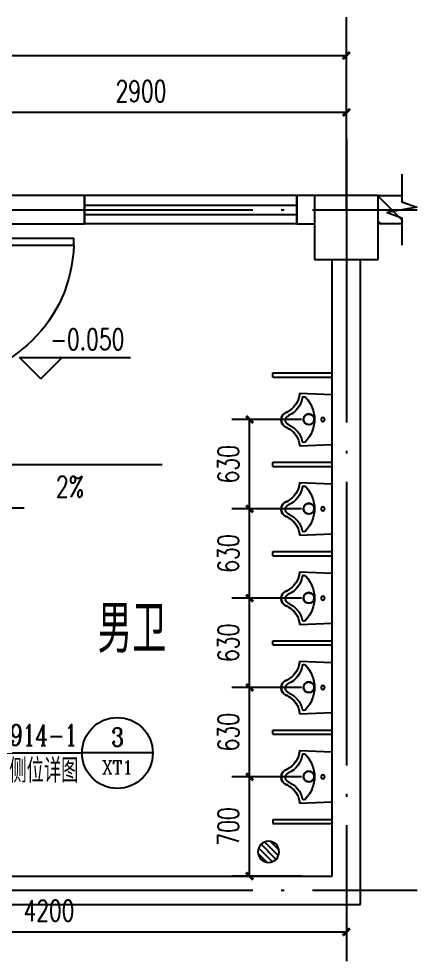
# Model space of a CAD drawing. Extents: x -4747 to 1060961, y -766984 to 396631.
# Drawn here: x 457116 to 459928, y -360697 to -354051 of the extents above; entities that cross this region are included whole.
import ezdxf
from ezdxf.enums import TextEntityAlignment as Align

# ---------------------------------------------------------------- set-up
doc = ezdxf.new("R2010")
doc.units = 0
doc.header["$LTSCALE"] = 1000
doc.header["$MEASUREMENT"] = 0
doc.linetypes.add('DOTE', pattern=[2.42, 2, -0.2, 0.02, -0.2])
doc.layers.get('0').update_dxf_attribs({"linetype": 'CONTINUOUS'})
doc.layers.get('DEFPOINTS').update_dxf_attribs({"linetype": 'CONTINUOUS'})
for name, color, linetype in [('AXIS', 3, 'CONTINUOUS'), ('COLUMN', 9, 'CONTINUOUS'), ('DIM_ELEV', 3, 'CONTINUOUS'), ('DIM_IDEN', 3, 'CONTINUOUS'), ('DIM_LEAD', 3, 'CONTINUOUS'), ('DIM_SYMB', 3, 'CONTINUOUS'), ('DOTE', 1, 'DOTE'), ('LVTRY', 3, 'CONTINUOUS'), ('PUB_DIM', 3, 'CONTINUOUS'), ('PUB_HATCH', 8, 'CONTINUOUS'), ('PUB_TEXT', 7, 'CONTINUOUS'), ('WALL', 6, 'CONTINUOUS'), ('WINDOW', 4, 'CONTINUOUS'), ('剖面填充', 147, 'CONTINUOUS'), ('卫生器具', 54, 'CONTINUOUS')]:
    doc.layers.add(name, color=color, linetype=linetype)
doc.styles.add('_TCH_DIM', font='SIMPLEX', dxfattribs={"bigfont": 'GBCBIG'})
doc.styles.add('_TCH_LABEL', font='COMPLEX', dxfattribs={"bigfont": 'GBCBIG'})
doc.styles.add('DIM_FONT', font='SIMPLEX', dxfattribs={"width": 0.7, "bigfont": 'GBCBIG'})
doc.styles.get("Standard").update_dxf_attribs({"font": 'gbenor.shx', "bigfont": 'gbcbig.shx'})
doc.dimstyles.new('DIMN50', dxfattribs={"dimscale": 0.5, "dimtxt": 300, "dimasz": 100, "dimexe": 250, "dimexo": 300, "dimgap": 150, "dimtad": 1, "dimdec": 0, "dimzin": 0, "dimtxsty": 'DIM_FONT', "dimblk": 'ARCHTICK', "dimcen": 0.09, "dimclrt": 7, "dimazin": 3, "dimtfac": 1, "dimtdec": 0, "dimtix": 1, "dimtmove": 0, "dimatfit": 3, "dimtolj": 1, "dimtzin": 0})

# ---------------------------------------------------------------- blocks, each defined once
blk = doc.blocks.new('A$C742775E5')
at = {"layer": '卫生器具'}
for p, q in [((130.5, 372), (361.4, 362.9)), ((130.5, 0.1), (361.4, 9.1))]:
    blk.add_line(p, q, dxfattribs=at)
for points in [[(130.6, 0.1), (129.3, 12.1), (129.3, 12.1), (127.4, 21.9), (126.4, 29.3), (123.5, 38.3), (120.5, 46.5), (117.6, 54.6), (113.7, 62.8), (108.8, 71.8), (102.9, 79.9), (96, 88.9), (91.1, 95.5), (84.3, 102.8), (77.4, 109.4), (69.5, 115.9), (62.7, 120.8), (55.8, 125.7), (48, 131.4), (41.1, 134.7), (32.3, 138.8), (24.5, 142.1), (16.6, 148.6), (11.7, 154.3), (8.8, 160), (5.8, 166.6), (2.9, 171.5), (1.9, 178.8), (1.9, 187), (2.9, 198.4), (5.8, 207.4), (8.8, 213.1), (11.7, 218.8), (14.7, 225.4), (19.6, 231.1), (24.5, 235.2), (32.3, 239.3), (40.1, 242.5), (48.9, 245.8), (55.8, 250.7), (62.7, 254.8), (68.6, 258.9), (74.5, 263.8), (79.4, 268.7), (84.3, 272.8), (89.2, 276.8), (96, 282.6), (100, 289.1), (104.8, 294), (109.7, 300.5), (111.7, 305.5), (115.6, 312), (117.6, 317.7), (120.5, 325.9), (123.5, 332.4), (126.4, 343), (128.4, 352), (129.3, 358.6), (130.3, 365.9), (130.5, 372)], [(233.3, 185.4), (233.3, 192.7), (230.4, 197.6), (228.4, 204.1), (224.5, 209.1), (219.6, 213.1), (211.7, 218), (204.8, 220.5), (197, 222.1), (189.2, 220.5), (181.3, 218.8), (174.5, 213.1), (168.6, 209.1), (164.7, 202.5), (160.8, 197.6), (159.8, 190.3), (159.8, 185.4), (159.8, 181.3), (160.8, 177.2), (162.7, 170.6), (165.7, 163.3), (169.6, 158.4), (175.4, 153.5), (182.3, 149.4), (190.1, 147.8), (197, 146.9), (205.8, 149.4), (213.7, 151), (219.6, 155.1), (226.4, 159.2), (228.4, 163.3), (231.4, 165.7), (232.3, 170.6), (232.3, 174.7), (233.3, 176.4), (233.3, 179.6), (234.3, 181.3), (233.3, 185.4)]]:
    blk.add_lwpolyline(points, dxfattribs=at)
at = {"layer": '卫生器具', "const_width": 0.1}
for points in [[(361.4, 10.8), (361.4, 363.2), (130.5, 372, 4.356259)], [(361.4, 361.2), (361.4, 8.8), (130.5, 0.1, -4.356259)]]:
    blk.add_lwpolyline(points, format="xyb", dxfattribs=at)
at = {"layer": '卫生器具'}
for centre, radius in [((196, 184), 37.6), ((295.2, 186), 13.5)]:
    blk.add_circle(centre, radius, dxfattribs=at)
for centre, radius, start, end in [((-20.8, 380.8), 151.5, 294.66909, 356.66519), ((-5.1, 368.3), 156.6, 292.29658, 349.43236), ((161.8, 332.9), 14.6, 27.13892, 152.86108), ((11.1, 185), 225.1, 316.64582, 43.35418), ((57, 188), 57, 104.74469, 255.25531), ((65.4, 190.5), 34.7, 108.63907, 247.22216), ((-9.3, 9.1), 161.4, 6.19575, 67.70156), ((-27.2, -9), 158.1, 3.29014, 63.84524), ((160.3, 44.8), 20.4, 243.54265, 315.41426)]:
    blk.add_arc(centre, radius, start, end, dxfattribs=at)
blk.add_point((0, 187.5), dxfattribs=at)
blk = doc.blocks.new('_ARCHTICK')
at = {"color": 0, "linetype": 'BYBLOCK', "const_width": 0.4}
blk.add_lwpolyline([(-0.5, -0.5), (0.5, 0.5)], dxfattribs=at)
blk = doc.blocks.new('*D95')
at = {"layer": 'DEFPOINTS', "color": 0}
for p in [(455228.5, -360197.4), (459428.5, -360197.4), (459428.5, -360491.5)]:
    blk.add_point(p, dxfattribs=at)
at = {"layer": 'PUB_DIM', "color": 0}
for p, q in [((455228.5, -360347.4), (455228.5, -360616.5)), ((459428.5, -360347.4), (459428.5, -360616.5)), ((455228.5, -360491.5), (459428.5, -360491.5))]:
    blk.add_line(p, q, dxfattribs=at)
at = {"layer": 'PUB_DIM', "color": 0, "xscale": 50, "yscale": 50, "zscale": 50, "rotation": 180}
blk.add_blockref('_ARCHTICK', (455228.5, -360491.5), dxfattribs=at)
at = {"layer": 'PUB_DIM', "color": 0, "xscale": 50, "yscale": 50, "zscale": 50}
blk.add_blockref('_ARCHTICK', (459428.5, -360491.5), dxfattribs=at)
at = {"layer": 'PUB_DIM', "color": 7, "insert": (457328.5, -360341.5), "char_height": 150, "attachment_point": 5, "style": 'DIM_FONT'}
blk.add_mtext('\\A1;4200', dxfattribs=at)
blk = doc.blocks.new('*D97')
at = {"layer": 'DEFPOINTS', "color": 0}
for p in [(458745.1, -356877.4), (459262.3, -356877.4), (459262.3, -357507.4)]:
    blk.add_point(p, dxfattribs=at)
at = {"layer": 'PUB_DIM', "color": 0}
for p, q in [((459112.3, -356877.4), (458620.1, -356877.4)), ((458745.1, -357507.4), (458745.1, -356877.4)), ((459112.3, -357507.4), (458620.1, -357507.4))]:
    blk.add_line(p, q, dxfattribs=at)
at = {"layer": 'PUB_DIM', "color": 0, "xscale": 50, "yscale": 50, "zscale": 50}
for p, rotation in [((458745.1, -356877.4), 90), ((458745.1, -357507.4), 270)]:
    blk.add_blockref('_ARCHTICK', p, dxfattribs=dict(at, rotation=rotation))
at = {"layer": 'PUB_DIM', "color": 7, "insert": (458595.1, -357192.4), "char_height": 150, "attachment_point": 5, "rotation": 90, "style": 'DIM_FONT'}
blk.add_mtext('\\A1;630', dxfattribs=at)
blk = doc.blocks.new('*D98')
at = {"layer": 'DEFPOINTS', "color": 0}
for p in [(458745.1, -357507.4), (459262.3, -357507.4), (459262.3, -358137.4)]:
    blk.add_point(p, dxfattribs=at)
at = {"layer": 'PUB_DIM', "color": 0}
for p, q in [((459112.3, -357507.4), (458620.1, -357507.4)), ((458745.1, -358137.4), (458745.1, -357507.4)), ((459112.3, -358137.4), (458620.1, -358137.4))]:
    blk.add_line(p, q, dxfattribs=at)
at = {"layer": 'PUB_DIM', "color": 0, "xscale": 50, "yscale": 50, "zscale": 50}
for p, rotation in [((458745.1, -357507.4), 90), ((458745.1, -358137.4), 270)]:
    blk.add_blockref('_ARCHTICK', p, dxfattribs=dict(at, rotation=rotation))
at = {"layer": 'PUB_DIM', "color": 7, "insert": (458595.1, -357822.4), "char_height": 150, "attachment_point": 5, "rotation": 90, "style": 'DIM_FONT'}
blk.add_mtext('\\A1;630', dxfattribs=at)
blk = doc.blocks.new('*D99')
at = {"layer": 'DEFPOINTS', "color": 0}
for p in [(458745.1, -358137.4), (459262.3, -358137.4), (459262.3, -358767.4)]:
    blk.add_point(p, dxfattribs=at)
at = {"layer": 'PUB_DIM', "color": 0}
for p, q in [((459112.3, -358137.4), (458620.1, -358137.4)), ((458745.1, -358767.4), (458745.1, -358137.4)), ((459112.3, -358767.4), (458620.1, -358767.4))]:
    blk.add_line(p, q, dxfattribs=at)
at = {"layer": 'PUB_DIM', "color": 0, "xscale": 50, "yscale": 50, "zscale": 50}
for p, rotation in [((458745.1, -358137.4), 90), ((458745.1, -358767.4), 270)]:
    blk.add_blockref('_ARCHTICK', p, dxfattribs=dict(at, rotation=rotation))
at = {"layer": 'PUB_DIM', "color": 7, "insert": (458595.1, -358452.4), "char_height": 150, "attachment_point": 5, "rotation": 90, "style": 'DIM_FONT'}
blk.add_mtext('\\A1;630', dxfattribs=at)
blk = doc.blocks.new('*D100')
at = {"layer": 'DEFPOINTS', "color": 0}
for p in [(458745.1, -358767.4), (459262.3, -358767.4), (459262.3, -359397.4)]:
    blk.add_point(p, dxfattribs=at)
at = {"layer": 'PUB_DIM', "color": 0}
for p, q in [((459112.3, -358767.4), (458620.1, -358767.4)), ((458745.1, -359397.4), (458745.1, -358767.4)), ((459112.3, -359397.4), (458620.1, -359397.4))]:
    blk.add_line(p, q, dxfattribs=at)
at = {"layer": 'PUB_DIM', "color": 0, "xscale": 50, "yscale": 50, "zscale": 50}
for p, rotation in [((458745.1, -358767.4), 90), ((458745.1, -359397.4), 270)]:
    blk.add_blockref('_ARCHTICK', p, dxfattribs=dict(at, rotation=rotation))
at = {"layer": 'PUB_DIM', "color": 7, "insert": (458595.1, -359082.4), "char_height": 150, "attachment_point": 5, "rotation": 90, "style": 'DIM_FONT'}
blk.add_mtext('\\A1;630', dxfattribs=at)
blk = doc.blocks.new('*D101')
at = {"layer": 'DEFPOINTS', "color": 0}
for p in [(458745.1, -359397.4), (459262.3, -359397.4), (459262.3, -360097.4)]:
    blk.add_point(p, dxfattribs=at)
at = {"layer": 'PUB_DIM', "color": 0}
for p, q in [((459112.3, -359397.4), (458620.1, -359397.4)), ((458745.1, -360097.4), (458745.1, -359397.4)), ((459112.3, -360097.4), (458620.1, -360097.4))]:
    blk.add_line(p, q, dxfattribs=at)
at = {"layer": 'PUB_DIM', "color": 0, "xscale": 50, "yscale": 50, "zscale": 50}
for p, rotation in [((458745.1, -359397.4), 90), ((458745.1, -360097.4), 270)]:
    blk.add_blockref('_ARCHTICK', p, dxfattribs=dict(at, rotation=rotation))
at = {"layer": 'PUB_DIM', "color": 7, "insert": (458595.1, -359747.4), "char_height": 150, "attachment_point": 5, "rotation": 90, "style": 'DIM_FONT'}
blk.add_mtext('\\A1;700', dxfattribs=at)
blk = doc.blocks.new('*D117')
at = {"layer": 'DEFPOINTS', "color": 0}
for p in [(459428.5, -354710.3), (456528.5, -355397.4), (459428.5, -355397.4)]:
    blk.add_point(p, dxfattribs=at)
at = {"layer": 'PUB_DIM', "color": 0}
for p, q in [((456528.5, -355247.4), (456528.5, -354585.3)), ((459428.5, -355247.4), (459428.5, -354585.3)), ((456528.5, -354710.3), (459428.5, -354710.3))]:
    blk.add_line(p, q, dxfattribs=at)
at = {"layer": 'PUB_DIM', "color": 0, "xscale": 50, "yscale": 50, "zscale": 50, "rotation": 180}
blk.add_blockref('_ARCHTICK', (456528.5, -354710.3), dxfattribs=at)
at = {"layer": 'PUB_DIM', "color": 0, "xscale": 50, "yscale": 50, "zscale": 50}
blk.add_blockref('_ARCHTICK', (459428.5, -354710.3), dxfattribs=at)
at = {"layer": 'PUB_DIM', "color": 7, "insert": (457978.5, -354560.3), "char_height": 150, "attachment_point": 5, "style": 'DIM_FONT'}
blk.add_mtext('\\A1;2900', dxfattribs=at)
blk = doc.blocks.new('*D118')
at = {"layer": 'DEFPOINTS', "color": 0}
for p in [(459428.5, -354310.3), (452428.5, -355397.4), (459428.5, -355397.4)]:
    blk.add_point(p, dxfattribs=at)
at = {"layer": 'PUB_DIM', "color": 0}
for p, q in [((452428.5, -355247.4), (452428.5, -354185.3)), ((459428.5, -355247.4), (459428.5, -354185.3)), ((452428.5, -354310.3), (459428.5, -354310.3))]:
    blk.add_line(p, q, dxfattribs=at)
at = {"layer": 'PUB_DIM', "color": 0, "xscale": 50, "yscale": 50, "zscale": 50, "rotation": 180}
blk.add_blockref('_ARCHTICK', (452428.5, -354310.3), dxfattribs=at)
at = {"layer": 'PUB_DIM', "color": 0, "xscale": 50, "yscale": 50, "zscale": 50}
blk.add_blockref('_ARCHTICK', (459428.5, -354310.3), dxfattribs=at)
at = {"layer": 'PUB_DIM', "color": 7, "insert": (455928.5, -354160.3), "char_height": 150, "attachment_point": 5, "style": 'DIM_FONT'}
blk.add_mtext('\\A1;7000', dxfattribs=at)
blk = doc.blocks.new('$WINLIB2D$00000001')
at = {"color": 0}
for points in [[(-0.5, 0.5), (-0.5, -0.5)], [(-0.5, 0.5), (0.5, 0.5)], [(0.5, -0.5), (0.5, 0.5)], [(0.5, 0.1667), (-0.5, 0.1667)], [(0.5, -0.1667), (-0.5, -0.1667)], [(-0.5, -0.5), (0.5, -0.5)]]:
    blk.add_lwpolyline(points, dxfattribs=at)
blk = doc.blocks.new('$DORLIB2D$00000001')
for p, q in [((0.45, 0.975), (0.5, 0.975)), ((0.45, 0), (0.45, 0.975)), ((0.5, 0), (0.5, 0.975)), ((0.5, 0), (0.45, 0))]:
    blk.add_line(p, q)
blk.add_arc((0.475, 0), 0.975, 91.46928, 180)
blk = doc.blocks.new('$LVTRY$00000171')
for p, q in [((-74.2, 10.6), (-10.6, 74.2)), ((-69.8, -27.4), (27.4, 69.8)), ((-53, -53), (53, 53)), ((-27.4, -69.8), (69.8, 27.4)), ((10.6, -74.2), (74.2, -10.6))]:
    blk.add_line(p, q)
blk.add_circle((0, 0), 75)
blk.add_point((0, 0))

msp = doc.modelspace()

# ---------------------------------------------------------------- linework, layer by layer
at = {"layer": 'AXIS'}
msp.add_line((459428.5, -355397.4), (459428.5, -354040), dxfattribs=at)
at = {"layer": 'COLUMN'}
for p, q in [((459203.5, -355297.4), (459203.5, -355747.4)), ((459653.5, -355297.4), (459203.5, -355297.4)), ((459653.5, -355747.4), (459653.5, -355297.4)), ((459203.5, -355747.4), (459653.5, -355747.4))]:
    msp.add_line(p, q, dxfattribs=at)
at = {"layer": 'DIM_ELEV'}
for p, q in [((457271.2, -356589.1), (457121.2, -356439.1)), ((457121.2, -356439.1), (457903.7, -356439.1)), ((457271.2, -356589.1), (457421.2, -356439.1))]:
    msp.add_line(p, q, dxfattribs=at)
at = {"layer": 'DIM_IDEN', "linetype": 'BYBLOCK'}
for p in [(456909.5, -359229), (458062, -359229)]:
    msp.add_line(p, (457562, -359229), dxfattribs=at)
msp.add_circle((457812, -359229), 250, dxfattribs=at)
at = {"layer": 'DIM_LEAD', "linetype": 'BYBLOCK'}
msp.add_line((456740.9, -357501.1), (457152.4, -357501.1), dxfattribs=at)
at = {"layer": 'DIM_SYMB'}
msp.add_lwpolyline([(459820.8, -355147.4), (459820.8, -355341.2), (459925.8, -355379.4), (459715.8, -355416.4), (459820.8, -355453.7), (459820.8, -355647.4)], dxfattribs=at)
msp.add_lwpolyline([(457493.7, -357473.4, 0, 0, 0), (458294.2, -359416.4, 40, 0, 0), (458351.3, -359555.1, 0, 0, 0)], format="xyseb", dxfattribs=at)
at = {"layer": 'DOTE'}
for p, q in [((459428.5, -354897.4), (459428.5, -360697.4)), ((451928.5, -355397.4), (459928.5, -355397.4)), ((458128.5, -357197.4), (451928.5, -357197.4)), ((451928.5, -360197.4), (459928.5, -360197.4))]:
    msp.add_line(p, q, dxfattribs=at)
at = {"layer": 'PUB_HATCH'}
for p, q in [((459653.5, -355302.1), (459820.8, -355469.5)), ((459653.5, -355478.9), (459672, -355497.4))]:
    msp.add_line(p, q, dxfattribs=at)
at = {"layer": 'WALL'}
for p, q in [((457578.5, -355297.4), (456528.5, -355297.4)), ((457578.5, -355497.4), (457578.5, -355297.4)), ((459203.5, -355297.4), (459078.5, -355297.4)), ((459078.5, -355297.4), (459078.5, -355497.4)), ((459653.5, -355297.4), (459820.8, -355297.4)), ((456628.5, -355497.4), (457578.5, -355497.4)), ((459078.5, -355497.4), (459203.5, -355497.4)), ((459820.8, -355497.4), (459653.5, -355497.4)), ((459328.5, -360097.4), (459328.5, -355747.4)), ((459528.5, -360297.4), (459528.5, -355747.4)), ((456528.5, -360097.4), (459328.5, -360097.4)), ((456628.5, -360297.4), (459528.5, -360297.4))]:
    msp.add_line(p, q, dxfattribs=at)
at = {"layer": '卫生器具'}
for p, q in [((458908.5, -356547.4), (459328.5, -356547.4)), ((458908.5, -356577.4), (459328.5, -356577.4)), ((458908.5, -357177.4), (459328.5, -357177.4)), ((458908.5, -357207.4), (459328.5, -357207.4)), ((458908.5, -357807.4), (459328.5, -357807.4)), ((458908.5, -357837.4), (459328.5, -357837.4)), ((458908.5, -358437.4), (459328.5, -358437.4)), ((458908.5, -358467.4), (459328.5, -358467.4)), ((458908.5, -359067.4), (459328.5, -359067.4)), ((458908.5, -359097.4), (459328.5, -359097.4)), ((458908.5, -359697.4), (459328.5, -359697.4)), ((458908.5, -359727.4), (459328.5, -359727.4))]:
    msp.add_line(p, q, dxfattribs=at)
for points in [[(458908.5, -356577.4), (458908.5, -356547.4)], [(458908.5, -357207.4), (458908.5, -357177.4)], [(458908.5, -357837.4), (458908.5, -357807.4)], [(458908.5, -358467.4), (458908.5, -358437.4)], [(458908.5, -359097.4), (458908.5, -359067.4)], [(458908.5, -359697.4), (458908.5, -359727.4)]]:
    msp.add_lwpolyline(points, dxfattribs=at)

# ---------------------------------------------------------------- block references
at = {"layer": 'LVTRY', "yscale": -1}
msp.add_blockref('$LVTRY$00000171', (458878.9, -359926.3), dxfattribs=at)
at = {"layer": 'WINDOW'}
for name, p, xscale, yscale, zscale, rotation in [('$WINLIB2D$00000001', (458328.5, -355397.4), -1500, -200, -1500, 359.9999999999955), ('$DORLIB2D$00000001', (456528.5, -356097.4), -1000, 1000, -1000, 270.0000000000556)]:
    msp.add_blockref(name, p, dxfattribs=dict(at, xscale=xscale, yscale=yscale, zscale=zscale, rotation=rotation))
at = {"layer": '剖面填充', "xscale": -1, "rotation": 180}
for p in [(458967.1, -356691.4), (458967.1, -357321.4), (458967.1, -357951.4), (458967.1, -358581.4), (458967.1, -359211.4)]:
    msp.add_blockref('A$C742775E5', p, dxfattribs=at)

# ---------------------------------------------------------------- texts
at = {"layer": 'PUB_TEXT', "style": '_TCH_DIM', "width": 0.705882}
for s, p in [('-0.050', (457338.7, -356386.6)), ('2%%%', (457378.7, -357424.9))]:
    msp.add_text(s, height=148.75, dxfattribs=at).set_placement(p)
at = {"layer": 'PUB_TEXT'}
msp.add_text('男卫', height=337.59, dxfattribs=at).set_placement((457672.2, -358522.2))
at = {"layer": 'PUB_TEXT', "linetype": 'BYBLOCK', "style": '_TCH_LABEL', "width": 0.705882}
msp.add_text('16J914-1', height=148.75, dxfattribs=at).set_placement((456804.5, -359176.5))
at = {"layer": 'PUB_TEXT', "linetype": 'BYBLOCK', "style": '_TCH_LABEL'}
for s, height, p, p2 in [('3', 130.5, (457768.5, -359182.7), (457855.5, -359182.7)), ('XT1', 94.56, (457704, -359375.9), (457920.1, -359375.9))]:
    msp.add_text(s, height=height, dxfattribs=at).set_placement(p, p2, align=Align.FIT)
msp.add_text('侧位详图', height=168.79, dxfattribs=at).set_placement((457049.7, -359437.9))

# ---------------------------------------------------------------- dimensions: what is measured, and where the dimension line sits
at = {"layer": 'PUB_DIM'}
for p1, p2, distance, picture, middle in [((452428.5, -355397.4), (459428.5, -355397.4), 1087.1, '*D118', (455928.5, -354160.3)), ((456528.5, -355397.4), (459428.5, -355397.4), 687.1, '*D117', (457978.5, -354560.3)), ((459262.3, -357507.4), (459262.3, -356877.4), 517.2, '*D97', (458595.1, -357192.4)), ((459262.3, -358137.4), (459262.3, -357507.4), 517.2, '*D98', (458595.1, -357822.4)), ((459262.3, -358767.4), (459262.3, -358137.4), 517.2, '*D99', (458595.1, -358452.4)), ((459262.3, -359397.4), (459262.3, -358767.4), 517.2, '*D100', (458595.1, -359082.4)), ((459262.3, -360097.4), (459262.3, -359397.4), 517.2, '*D101', (458595.1, -359747.4)), ((455228.5, -360197.4), (459428.5, -360197.4), -294.1, '*D95', (457328.5, -360341.5))]:
    dim = msp.add_aligned_dim(p1=p1, p2=p2, distance=distance, dimstyle='DIMN50', dxfattribs=at)
    dim.commit()
    dim.dimension.update_dxf_attribs({"geometry": picture, "text_midpoint": middle})

doc.saveas('drawing.dxf')
